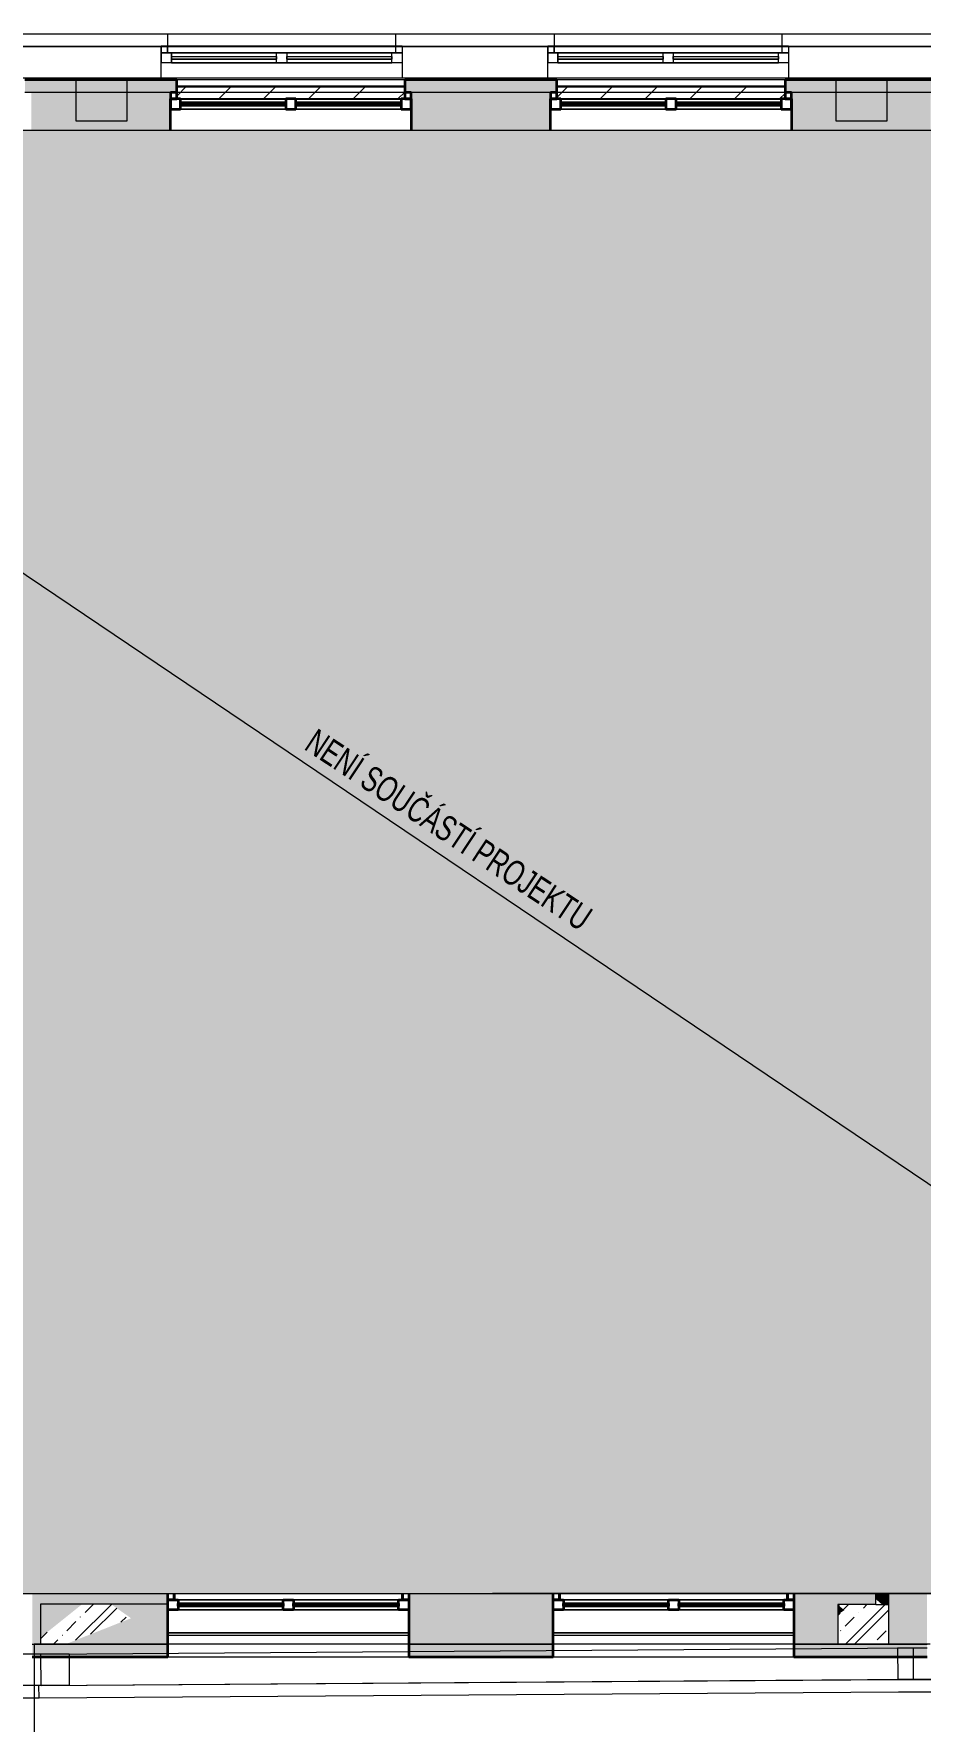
# Model space of a CAD drawing. Header units: millimetres. Extents: x 46521 to 257780, y -45352 to 20466.
# Drawn here: x 71366 to 78362, y -5456 to 7864 of the extents above; entities that cross this region are included whole.
import ezdxf

# ---------------------------------------------------------------- set-up
doc = ezdxf.new("R2010")
doc.units = ezdxf.units.MM
for name, color, linetype, lineweight in [('A-DETL-GENF', 92, 'Continuous', 13), ('A-DETL-THIN', 151, 'Continuous', 13), ('A-FLOR', 192, 'Continuous', 13), ('A-GENM', 13, 'Continuous', 13), ('A-GLAZ', 151, 'Continuous', 13), ('A-ROOF', 132, 'Continuous', 13), ('A-WALL', 113, 'Continuous', 13), ('A-WALL-PATT', 111, 'Continuous', 35), ('G-ANNO-TEXT', 231, 'Continuous', 9), ('Q-SPCQ', 91, 'Continuous', 13), ('S-COLS', 52, 'Continuous', 13)]:
    doc.layers.add(name, color=color, linetype=linetype, lineweight=lineweight)
doc.styles.add('Arial_1', font='arial.ttf', dxfattribs={"width": 0.7, "height": 200})
pattern_1 = [(45, (0, 0), (-179.6051, 179.6051), []), (45, (71.84, -6e-14), (-179.6051, 179.6051), []), (45, (215.53, -2e-13), (-107.7631, 251.4472), [101.6, -50.8, 1.676, -49.124])]
pattern_2 = [(45, (0, 0), (-179.6051, 179.6051), []), (45, (71.84, -7e-14), (-179.6051, 179.6051), []), (45, (215.53, -2e-13), (-107.7631, 251.4472), [101.6, -50.8, 1.676, -49.124])]

# ---------------------------------------------------------------- blocks, each defined once
blk = doc.blocks.new('OKNO_2k_ - OKNO_2k_1900x1400-V1-2NP_DEMOLICE B')
at = {"layer": 'A-GLAZ', "color": 254}
for p, q in [((-950, 126), (950, 126)), ((-900, 126), (-950, 126)), ((-950, 125), (-950, 126)), ((-950, 126), (-950, 125)), ((-950, 75), (-950, 125)), ((-950, 125), (-950, 75)), ((-950, 75), (-900, 75)), ((950, 75), (-950, 75)), ((-950, 75), (-950, -5)), ((-900, 75), (-950, 75)), ((-950, 75), (950, 75)), ((-950, -5), (-950, 75)), ((-900, 126), (-900, 125)), ((-900, 125), (-900, 126)), ((900, 126), (-900, 126)), ((900, 126), (-900, 126)), ((-900, 125), (-900, 75)), ((-900, 75), (-900, 125)), ((-900, 75), (900, 75)), ((-870, 75), (-900, 75)), ((-870, 75), (-40, 75)), ((870, 75), (-870, 75)), ((-870, 45), (-870, 75)), ((-870, 75), (-870, -5)), ((-870, 25), (-870, 45)), ((-870, 25), (-870, 45)), ((-870, 45), (-870, 25)), ((-870, 45), (-40, 45)), ((-870, 45), (-40, 45)), ((-870, -5), (-870, 25)), ((-40, 25), (-870, 25)), ((-870, 25), (-40, 25)), ((-40, 45), (-40, 75)), ((-40, 75), (40, 75)), ((-40, -5), (-40, 75)), ((-40, 45), (-40, 25)), ((-40, -5), (-40, 25)), ((40, 75), (870, 75)), ((40, 75), (40, 45)), ((40, 75), (40, -5)), ((40, 25), (40, 45)), ((40, 45), (870, 45)), ((40, 45), (870, 45)), ((40, 25), (40, -5)), ((40, 25), (870, 25)), ((870, 25), (40, 25)), ((900, 75), (870, 75)), ((870, 45), (870, 75)), ((870, -5), (870, 75)), ((870, 25), (870, 45)), ((870, 45), (870, 25)), ((870, 45), (870, 25)), ((870, -5), (870, 25)), ((950, 126), (900, 126)), ((900, 125), (900, 126)), ((900, 125), (900, 126)), ((900, 75), (900, 125)), ((900, 75), (900, 125)), ((900, 75), (950, 75)), ((950, 75), (900, 75)), ((950, 126), (950, 125)), ((950, 126), (950, 125)), ((950, 125), (950, 75)), ((950, 125), (950, 75)), ((950, 75), (950, -5)), ((950, 75), (950, -5)), ((-870, -5), (-950, -5)), ((950, -5), (-950, -5)), ((-40, -5), (-870, -5)), ((-40, -5), (-870, -5)), ((-870, -5), (870, -5)), ((40, -5), (-40, -5)), ((40, -5), (-40, -5)), ((40, -5), (-40, -5)), ((870, -5), (40, -5)), ((870, -5), (40, -5)), ((950, -5), (870, -5))]:
    blk.add_line(p, q, dxfattribs=at)
at = {"layer": 'A-GLAZ', "color": 10}
for p, q in [((900, 126), (-900, 126)), ((-900, 75), (-870, 75)), ((-870, 75), (-900, 75)), ((-870, 75), (-40, 75)), ((-40, 75), (-870, 75)), ((-40, 75), (-870, 75)), ((-40, 75), (40, 75)), ((40, 75), (-40, 75)), ((-40, 75), (40, 75)), ((40, 75), (-40, 75)), ((-40, 75), (40, 75)), ((-40, 25), (-40, 45)), ((-40, 25), (-40, 45)), ((40, 75), (870, 75)), ((870, 75), (40, 75)), ((870, 75), (40, 75)), ((40, 45), (40, 25)), ((40, 45), (40, 25)), ((870, 75), (900, 75)), ((900, 75), (870, 75)), ((40, -5), (-40, -5))]:
    blk.add_line(p, q, dxfattribs=at)
blk = doc.blocks.new('OKNO_2k_ - OKNO_2k_1900x1400-1963744-2NP_DEMOLICE B')
at = {"layer": 'A-GLAZ', "color": 254}
for p, q in [((-950, 126), (950, 126)), ((-900, 126), (-950, 126)), ((-950, 125), (-950, 126)), ((-950, 126), (-950, 125)), ((-950, 75), (-950, 125)), ((-950, 125), (-950, 75)), ((-950, 75), (-900, 75)), ((950, 75), (-950, 75)), ((-950, 75), (-950, -5)), ((-900, 75), (-950, 75)), ((-950, 75), (950, 75)), ((-950, -5), (-950, 75)), ((-900, 126), (-900, 125)), ((-900, 125), (-900, 126)), ((900, 126), (-900, 126)), ((900, 126), (-900, 126)), ((-900, 125), (-900, 75)), ((-900, 75), (-900, 125)), ((-900, 75), (900, 75)), ((-870, 75), (-900, 75)), ((-870, 75), (-40, 75)), ((870, 75), (-870, 75)), ((-870, 45), (-870, 75)), ((-870, 75), (-870, -5)), ((-870, 25), (-870, 45)), ((-870, 25), (-870, 45)), ((-870, 45), (-870, 25)), ((-870, 45), (-40, 45)), ((-870, 45), (-40, 45)), ((-870, -5), (-870, 25)), ((-40, 25), (-870, 25)), ((-870, 25), (-40, 25)), ((-40, 45), (-40, 75)), ((-40, 75), (40, 75)), ((-40, -5), (-40, 75)), ((-40, 45), (-40, 25)), ((-40, -5), (-40, 25)), ((40, 75), (870, 75)), ((40, 75), (40, 45)), ((40, 75), (40, -5)), ((40, 25), (40, 45)), ((40, 45), (870, 45)), ((40, 45), (870, 45)), ((40, 25), (40, -5)), ((40, 25), (870, 25)), ((870, 25), (40, 25)), ((900, 75), (870, 75)), ((870, 45), (870, 75)), ((870, -5), (870, 75)), ((870, 25), (870, 45)), ((870, 45), (870, 25)), ((870, 45), (870, 25)), ((870, -5), (870, 25)), ((950, 126), (900, 126)), ((900, 125), (900, 126)), ((900, 125), (900, 126)), ((900, 75), (900, 125)), ((900, 75), (900, 125)), ((900, 75), (950, 75)), ((950, 75), (900, 75)), ((950, 126), (950, 125)), ((950, 126), (950, 125)), ((950, 125), (950, 75)), ((950, 125), (950, 75)), ((950, 75), (950, -5)), ((950, 75), (950, -5)), ((-870, -5), (-950, -5)), ((950, -5), (-950, -5)), ((-40, -5), (-870, -5)), ((-40, -5), (-870, -5)), ((-870, -5), (870, -5)), ((40, -5), (-40, -5)), ((40, -5), (-40, -5)), ((40, -5), (-40, -5)), ((870, -5), (40, -5)), ((870, -5), (40, -5)), ((950, -5), (870, -5))]:
    blk.add_line(p, q, dxfattribs=at)
at = {"layer": 'A-GLAZ', "color": 10}
for p, q in [((900, 126), (-900, 126)), ((-900, 75), (-870, 75)), ((-870, 75), (-900, 75)), ((-870, 75), (-40, 75)), ((-40, 75), (-870, 75)), ((-40, 75), (-870, 75)), ((-40, 75), (40, 75)), ((40, 75), (-40, 75)), ((-40, 75), (40, 75)), ((40, 75), (-40, 75)), ((-40, 75), (40, 75)), ((-40, 25), (-40, 45)), ((-40, 25), (-40, 45)), ((40, 75), (870, 75)), ((870, 75), (40, 75)), ((870, 75), (40, 75)), ((40, 45), (40, 25)), ((40, 45), (40, 25)), ((870, 75), (900, 75)), ((900, 75), (870, 75)), ((40, -5), (-40, -5))]:
    blk.add_line(p, q, dxfattribs=at)
blk = doc.blocks.new('OKNO_2k_ - OKNO_2k_1900x1400-V40-2NP_DEMOLICE B')
at = {"layer": 'A-GLAZ'}
h = blk.add_hatch(dxfattribs=at)
h.set_pattern_fill('FP_80', style=0, pattern_type=2)
h.set_pattern_definition([(0, (-76394.553, -7199.275), (75, 43.3), [50, -100]), (60, (-76344.553, -7199.275), (0.0011, 86.601905), [50, -100]), (300, (-76344.553, -7199.275), (74.9989, -43.301905), [50, -100])])
h.paths.add_polyline_path([(900, 150), (950, 150), (900, 200)])
h.paths.add_polyline_path([(900, 150), (950, 150), (900, 200)])
h.paths.add_polyline_path([(-950, 150), (-900, 150), (-900, 200), (-925, 175)])
h.paths.add_polyline_path([(-950, 150), (-900, 150), (-900, 200), (-925, 175)])
at = {"layer": 'A-GLAZ', "color": 71, "lineweight": 35}
for p, q in [((-900, 201), (-950, 201)), ((-950, 201), (-950, 150)), ((-950, 150), (-900, 150)), ((-950, 150), (-950, 70)), ((-870, 150), (-950, 150)), ((-900, 150), (-900, 201)), ((-870, 70), (-870, 150)), ((40, 150), (-40, 150)), ((-40, 150), (-40, 70)), ((40, 70), (40, 150)), ((950, 150), (870, 150)), ((870, 150), (870, 70)), ((900, 201), (900, 150)), ((950, 201), (900, 201)), ((900, 150), (950, 150)), ((950, 150), (950, 201)), ((950, 70), (950, 150)), ((-950, 70), (-870, 70)), ((-40, 120), (-870, 120)), ((-870, 120), (-870, 100)), ((-870, 100), (-40, 100)), ((-40, 100), (-40, 120)), ((-40, 70), (40, 70)), ((870, 120), (40, 120)), ((40, 120), (40, 100)), ((40, 100), (870, 100)), ((870, 100), (870, 120)), ((870, 70), (950, 70))]:
    blk.add_line(p, q, dxfattribs=at)
at = {"layer": 'A-GLAZ', "color": 254}
for p, q in [((-900, 201), (-950, 201)), ((-950, 201), (-950, 150)), ((-950, 150), (-900, 150)), ((-950, 150), (-950, 70)), ((-950, 150), (-900, 150)), ((-900, 200), (-900, 201)), ((900, 201), (-900, 201)), ((900, 201), (-900, 201)), ((-900, 150), (-900, 200)), ((-900, 150), (-40, 150)), ((-870, 120), (-870, 150)), ((-40, 150), (40, 150)), ((40, 150), (-40, 150)), ((-40, 120), (-40, 150)), ((-40, 150), (40, 150)), ((40, 150), (900, 150)), ((40, 150), (40, 120)), ((870, 120), (870, 150)), ((950, 201), (900, 201)), ((900, 200), (900, 201)), ((900, 150), (900, 200)), ((900, 150), (950, 150)), ((900, 150), (950, 150)), ((950, 201), (950, 150)), ((950, 150), (950, 70)), ((-40, 70), (-950, 70)), ((-870, 100), (-870, 120)), ((-870, 120), (-870, 100)), ((-40, 120), (-870, 120)), ((-870, 70), (-870, 100)), ((-870, 100), (-40, 100)), ((-40, 100), (-40, 120)), ((-40, 120), (-40, 100)), ((-40, 70), (-40, 100)), ((40, 70), (-40, 70)), ((-40, 70), (40, 70)), ((40, 70), (-40, 70)), ((40, 120), (40, 100)), ((40, 120), (40, 100)), ((870, 120), (40, 120)), ((40, 100), (40, 70)), ((40, 100), (870, 100)), ((950, 70), (40, 70)), ((870, 100), (870, 120)), ((870, 100), (870, 120)), ((870, 70), (870, 100))]:
    blk.add_line(p, q, dxfattribs=at)
at = {"layer": 'A-GLAZ', "color": 10}
for p, q in [((-900, 150), (-40, 150)), ((-900, 150), (-40, 150)), ((-40, 150), (40, 150)), ((-40, 150), (40, 150)), ((40, 150), (900, 150)), ((40, 150), (900, 150))]:
    blk.add_line(p, q, dxfattribs=at)
at = {"layer": 'A-GLAZ', "color": 9}
for p, q in [((-40, 150), (-870, 150)), ((870, 150), (40, 150)), ((-870, 70), (-40, 70)), ((40, 70), (870, 70))]:
    blk.add_line(p, q, dxfattribs=at)
blk = doc.blocks.new('parapet s nosem_vnitní - parapet s nosem_vnitní-V41-2NP_DEMOLICE B')
at = {"layer": 'A-GENM', "color": 9}
for p, q in [((-950, -170), (-950, 0)), ((950, 0), (950, -170))]:
    blk.add_line(p, q, dxfattribs=at)
at = {"layer": 'A-GENM', "color": 254}
for p, q in [((-950, 0), (-950, -170)), ((-950, 0), (-40, 0)), ((-950, 0), (-40, 0)), ((-40, 0), (40, 0)), ((-40, 0), (40, 0)), ((40, 0), (950, 0)), ((40, 0), (950, 0)), ((950, -170), (950, 0))]:
    blk.add_line(p, q, dxfattribs=at)
blk = doc.blocks.new('parapet_ext - parapet_ext-V42-2NP_DEMOLICE B')
at = {"layer": 'Q-SPCQ'}
h = blk.add_hatch(dxfattribs=at)
h.set_pattern_fill('FP_81', color=41, style=0, pattern_type=2)
h.set_pattern_definition([(45, (-76394.55, -7349.27), (-176.7767, 176.7767), [])])
h.paths.add_polyline_path([(900, 0), (900, 100), (-900, 100), (-900, 0), (870, 0)])
at = {"layer": 'Q-SPCQ', "color": 61, "lineweight": 25}
for p, q in [((-900, 51), (-900, 100)), ((-900, 100), (-900, 98)), ((-900, 98), (-900, 51)), ((-900, 51), (-900, 50)), ((-900, 50), (-900, 51)), ((-900, 50), (-900, 0)), ((-900, 0), (-900, 50)), ((900, 98), (900, 100)), ((900, 100), (900, 51)), ((900, 51), (900, 98)), ((900, 51), (900, 50)), ((900, 50), (900, 51)), ((900, 50), (900, 0)), ((900, 0), (900, 50))]:
    blk.add_line(p, q, dxfattribs=at)
at = {"layer": 'Q-SPCQ', "color": 51, "lineweight": 25}
for p, q in [((-900, 100), (900, 100)), ((-900, 100), (900, 100)), ((900, 98), (-900, 98)), ((-900, 98), (900, 98)), ((-900, 0), (-40, 0)), ((-900, 0), (-40, 0)), ((-40, 0), (40, 0)), ((-40, 0), (40, 0)), ((40, 0), (900, 0)), ((40, 0), (900, 0))]:
    blk.add_line(p, q, dxfattribs=at)
blk = doc.blocks.new('OKNO_2k_ - OKNO_2k_1900x1400-V43-2NP_DEMOLICE B')
at = {"layer": 'A-GLAZ'}
h = blk.add_hatch(dxfattribs=at)
h.set_pattern_fill('FP_82', style=0, pattern_type=2)
h.set_pattern_definition([(0, (-73394.553, -7199.275), (75, 43.3), [50, -100]), (60, (-73344.553, -7199.275), (0.0011, 86.601905), [50, -100]), (300, (-73344.553, -7199.275), (74.9989, -43.301905), [50, -100])])
h.paths.add_polyline_path([(950, 150), (900, 200), (900, 150)])
h.paths.add_polyline_path([(950, 150), (900, 200), (900, 150)])
h.paths.add_polyline_path([(-900, 150), (-900, 200), (-950, 150)])
h.paths.add_polyline_path([(-900, 150), (-900, 200), (-950, 150)])
at = {"layer": 'A-GLAZ', "color": 71, "lineweight": 35}
for p, q in [((-900, 201), (-950, 201)), ((-950, 201), (-950, 150)), ((-950, 150), (-900, 150)), ((-950, 150), (-950, 70)), ((-870, 150), (-950, 150)), ((-900, 150), (-900, 201)), ((-870, 70), (-870, 150)), ((40, 150), (-40, 150)), ((-40, 150), (-40, 70)), ((40, 70), (40, 150)), ((950, 150), (870, 150)), ((870, 150), (870, 70)), ((900, 201), (900, 150)), ((950, 201), (900, 201)), ((900, 150), (950, 150)), ((950, 150), (950, 201)), ((950, 70), (950, 150)), ((-950, 70), (-870, 70)), ((-40, 120), (-870, 120)), ((-870, 120), (-870, 100)), ((-870, 100), (-40, 100)), ((-40, 100), (-40, 120)), ((-40, 70), (40, 70)), ((870, 120), (40, 120)), ((40, 120), (40, 100)), ((40, 100), (870, 100)), ((870, 100), (870, 120)), ((870, 70), (950, 70))]:
    blk.add_line(p, q, dxfattribs=at)
at = {"layer": 'A-GLAZ', "color": 254}
for p, q in [((-900, 201), (-950, 201)), ((-950, 201), (-950, 150)), ((-950, 150), (-900, 150)), ((-950, 150), (-950, 70)), ((-950, 150), (-900, 150)), ((-900, 200), (-900, 201)), ((900, 201), (-900, 201)), ((900, 201), (-900, 201)), ((-900, 150), (-900, 200)), ((-900, 150), (-40, 150)), ((-870, 120), (-870, 150)), ((-40, 150), (40, 150)), ((40, 150), (-40, 150)), ((-40, 120), (-40, 150)), ((-40, 150), (40, 150)), ((40, 150), (900, 150)), ((40, 150), (40, 120)), ((870, 120), (870, 150)), ((950, 201), (900, 201)), ((900, 200), (900, 201)), ((900, 150), (900, 200)), ((900, 150), (950, 150)), ((900, 150), (950, 150)), ((950, 201), (950, 150)), ((950, 150), (950, 70)), ((-40, 70), (-950, 70)), ((-870, 100), (-870, 120)), ((-870, 120), (-870, 100)), ((-40, 120), (-870, 120)), ((-870, 70), (-870, 100)), ((-870, 100), (-40, 100)), ((-40, 100), (-40, 120)), ((-40, 120), (-40, 100)), ((-40, 70), (-40, 100)), ((40, 70), (-40, 70)), ((-40, 70), (40, 70)), ((40, 70), (-40, 70)), ((40, 120), (40, 100)), ((40, 120), (40, 100)), ((870, 120), (40, 120)), ((40, 100), (40, 70)), ((40, 100), (870, 100)), ((950, 70), (40, 70)), ((870, 100), (870, 120)), ((870, 100), (870, 120)), ((870, 70), (870, 100))]:
    blk.add_line(p, q, dxfattribs=at)
at = {"layer": 'A-GLAZ', "color": 10}
for p, q in [((-900, 150), (-40, 150)), ((-900, 150), (-40, 150)), ((-40, 150), (40, 150)), ((-40, 150), (40, 150)), ((40, 150), (900, 150)), ((40, 150), (900, 150))]:
    blk.add_line(p, q, dxfattribs=at)
at = {"layer": 'A-GLAZ', "color": 9}
for p, q in [((-40, 150), (-870, 150)), ((870, 150), (40, 150)), ((-870, 70), (-40, 70)), ((40, 70), (870, 70))]:
    blk.add_line(p, q, dxfattribs=at)
blk = doc.blocks.new('parapet s nosem_vnitní - parapet s nosem_vnitní-V44-2NP_DEMOLICE B')
at = {"layer": 'A-GENM', "color": 9}
for p, q in [((-950, -170), (-950, 0)), ((950, 0), (950, -170))]:
    blk.add_line(p, q, dxfattribs=at)
at = {"layer": 'A-GENM', "color": 254}
for p, q in [((-950, 0), (-950, -170)), ((-950, 0), (-40, 0)), ((-950, 0), (-40, 0)), ((-40, 0), (40, 0)), ((-40, 0), (40, 0)), ((40, 0), (950, 0)), ((40, 0), (950, 0)), ((950, -170), (950, 0))]:
    blk.add_line(p, q, dxfattribs=at)
blk = doc.blocks.new('parapet_ext - parapet_ext-V45-2NP_DEMOLICE B')
at = {"layer": 'Q-SPCQ'}
h = blk.add_hatch(dxfattribs=at)
h.set_pattern_fill('FP_83', color=41, style=0, pattern_type=2)
h.set_pattern_definition([(45, (-73394.55, -7349.27), (-176.7767, 176.7767), [])])
h.paths.add_polyline_path([(900, 0), (900, 100), (-900, 100), (-900, 0), (870, 0)])
at = {"layer": 'Q-SPCQ', "color": 61, "lineweight": 25}
for p, q in [((-900, 51), (-900, 100)), ((-900, 100), (-900, 98)), ((-900, 98), (-900, 51)), ((-900, 51), (-900, 50)), ((-900, 50), (-900, 51)), ((-900, 50), (-900, 0)), ((-900, 0), (-900, 50)), ((900, 98), (900, 100)), ((900, 100), (900, 51)), ((900, 51), (900, 98)), ((900, 51), (900, 50)), ((900, 50), (900, 51)), ((900, 50), (900, 0)), ((900, 0), (900, 50))]:
    blk.add_line(p, q, dxfattribs=at)
at = {"layer": 'Q-SPCQ', "color": 51, "lineweight": 25}
for p, q in [((-900, 100), (900, 100)), ((-900, 100), (900, 100)), ((900, 98), (-900, 98)), ((-900, 98), (900, 98)), ((-900, 0), (-40, 0)), ((-900, 0), (-40, 0)), ((-40, 0), (40, 0)), ((-40, 0), (40, 0)), ((40, 0), (900, 0)), ((40, 0), (900, 0))]:
    blk.add_line(p, q, dxfattribs=at)
blk = doc.blocks.new('OKNO_2k_ - OKNO_2k_1900x1400-V64-2NP_DEMOLICE B')
at = {"layer": 'A-GLAZ'}
h = blk.add_hatch(dxfattribs=at)
h.set_pattern_fill('FP_98', style=0, pattern_type=2)
h.set_pattern_definition([(180, (73374.7, -4646.64), (-75, -43.3), [50, -100]), (240, (73324.7, -4646.64), (-0.0011, -86.601905), [50, -100]), (120, (73324.7, -4646.64), (-74.9989, 43.301905), [50, -100])])
h.paths.add_polyline_path([(-900, -150), (-950, -150), (-900, -200)])
h.paths.add_polyline_path([(-900, -150), (-950, -150), (-900, -200)])
h.paths.add_polyline_path([(900, -150), (900, -200), (950, -150)])
h.paths.add_polyline_path([(900, -150), (900, -200), (950, -150)])
at = {"layer": 'A-GLAZ', "color": 71, "lineweight": 35}
for p, q in [((-950, -70), (-870, -70)), ((-950, -150), (-950, -70)), ((-870, -70), (-870, -150)), ((-870, -120), (-870, -100)), ((-870, -100), (-40, -100)), ((-40, -120), (-870, -120)), ((-40, -70), (40, -70)), ((-40, -150), (-40, -70)), ((-40, -100), (-40, -120)), ((40, -70), (40, -150)), ((40, -120), (40, -100)), ((40, -100), (870, -100)), ((870, -120), (40, -120)), ((870, -70), (950, -70)), ((870, -150), (870, -70)), ((870, -100), (870, -120)), ((950, -70), (950, -150)), ((-950, -150), (-900, -150)), ((-950, -200), (-950, -150)), ((-870, -150), (-950, -150)), ((-900, -150), (-900, -200)), ((40, -150), (-40, -150)), ((950, -150), (870, -150)), ((900, -150), (950, -150)), ((900, -200), (900, -150)), ((950, -150), (950, -200))]:
    blk.add_line(p, q, dxfattribs=at)
at = {"layer": 'A-GLAZ', "color": 254}
for p, q in [((-950, -150), (-950, -70)), ((-40, -70), (-950, -70)), ((-870, -70), (-870, -100)), ((-870, -100), (-870, -120)), ((-870, -100), (-40, -100)), ((-870, -120), (-870, -100)), ((-870, -120), (-870, -150)), ((-40, -120), (-870, -120)), ((40, -70), (-40, -70)), ((-40, -70), (40, -70)), ((-40, -70), (-40, -100)), ((40, -70), (-40, -70)), ((-40, -100), (-40, -120)), ((-40, -120), (-40, -100)), ((-40, -120), (-40, -150)), ((950, -70), (40, -70)), ((40, -100), (40, -70)), ((40, -120), (40, -100)), ((40, -100), (870, -100)), ((40, -120), (40, -100)), ((40, -150), (40, -120)), ((870, -120), (40, -120)), ((870, -70), (870, -100)), ((870, -100), (870, -120)), ((870, -100), (870, -120)), ((870, -120), (870, -150)), ((950, -150), (950, -70)), ((-950, -150), (-900, -150)), ((-950, -200), (-950, -150)), ((-950, -150), (-900, -150)), ((-900, -150), (-40, -150)), ((-900, -150), (-900, -200)), ((-40, -150), (40, -150)), ((40, -150), (-40, -150)), ((-40, -150), (40, -150)), ((40, -150), (900, -150)), ((900, -150), (950, -150)), ((900, -150), (900, -200)), ((900, -150), (950, -150)), ((950, -200), (950, -150))]:
    blk.add_line(p, q, dxfattribs=at)
at = {"layer": 'A-GLAZ', "color": 9}
for p, q in [((-870, -70), (-40, -70)), ((40, -70), (870, -70)), ((-40, -150), (-870, -150)), ((870, -150), (40, -150))]:
    blk.add_line(p, q, dxfattribs=at)
at = {"layer": 'A-GLAZ', "color": 10}
for p, q in [((-900, -150), (-40, -150)), ((-900, -150), (-40, -150)), ((-40, -150), (40, -150)), ((-40, -150), (40, -150)), ((40, -150), (900, -150)), ((40, -150), (900, -150))]:
    blk.add_line(p, q, dxfattribs=at)
blk = doc.blocks.new('parapet s nosem_vnitní - parapet s nosem_vnitní-V65-2NP_DEMOLICE B')
at = {"layer": 'A-GENM', "color": 9}
for p, q in [((950, 200), (-950, 200)), ((-950, 200), (-950, 197)), ((-950, 200), (-950, 200)), ((-950, 197), (-950, 190)), ((-950, 0), (-950, 190)), ((950, 200), (950, 200)), ((950, 199), (950, 200)), ((950, 197), (950, 199)), ((950, 193), (950, 197)), ((950, 190), (950, 193)), ((950, 190), (950, 0))]:
    blk.add_line(p, q, dxfattribs=at)
at = {"layer": 'A-GENM', "color": 254}
for p, q in [((-950, 200), (-950, 190)), ((950, 200), (-950, 200)), ((-950, 190), (-950, 180)), ((-950, 180), (-950, 0)), ((-950, 180), (950, 180)), ((950, 180), (-950, 180)), ((950, 190), (950, 200)), ((950, 180), (950, 190)), ((950, 0), (950, 180)), ((-40, 0), (-950, 0)), ((-40, 0), (-950, 0)), ((40, 0), (-40, 0)), ((40, 0), (-40, 0)), ((950, 0), (40, 0)), ((950, 0), (40, 0))]:
    blk.add_line(p, q, dxfattribs=at)
blk = doc.blocks.new('parapet_ext - parapet_ext-1802133-2NP_DEMOLICE B')
at = {"layer": 'Q-SPCQ', "color": 254}
for p, q in [((-900, -50), (-900, 0)), ((-900, 0), (-900, -50)), ((-40, 0), (-900, 0)), ((-40, 0), (-900, 0)), ((40, 0), (-40, 0)), ((40, 0), (-40, 0)), ((900, 0), (40, 0)), ((900, 0), (40, 0)), ((900, -50), (900, 0)), ((900, 0), (900, -50))]:
    blk.add_line(p, q, dxfattribs=at)
blk = doc.blocks.new('OKNO_2k_ - OKNO_2k_1900x1400-V66-2NP_DEMOLICE B')
at = {"layer": 'A-GLAZ'}
h = blk.add_hatch(dxfattribs=at)
h.set_pattern_fill('FP_99', style=0, pattern_type=2)
h.set_pattern_definition([(180, (76415.18, -4646.64), (-75, -43.3), [50, -100]), (240, (76365.18, -4646.64), (-0.0011, -86.601905), [50, -100]), (120, (76365.18, -4646.64), (-74.9989, 43.301905), [50, -100])])
h.paths.add_polyline_path([(-900, -150), (-950, -150), (-900, -200)])
h.paths.add_polyline_path([(-900, -150), (-950, -150), (-900, -200)])
h.paths.add_polyline_path([(950, -150), (900, -150), (900, -200)])
h.paths.add_polyline_path([(950, -150), (900, -150), (900, -200)])
at = {"layer": 'A-GLAZ', "color": 71, "lineweight": 35}
for p, q in [((-950, -70), (-870, -70)), ((-950, -150), (-950, -70)), ((-870, -70), (-870, -150)), ((-870, -120), (-870, -100)), ((-870, -100), (-40, -100)), ((-40, -120), (-870, -120)), ((-40, -70), (40, -70)), ((-40, -150), (-40, -70)), ((-40, -100), (-40, -120)), ((40, -70), (40, -150)), ((40, -120), (40, -100)), ((40, -100), (870, -100)), ((870, -120), (40, -120)), ((870, -70), (950, -70)), ((870, -150), (870, -70)), ((870, -100), (870, -120)), ((950, -70), (950, -150)), ((-950, -150), (-900, -150)), ((-950, -200), (-950, -150)), ((-870, -150), (-950, -150)), ((-900, -150), (-900, -200)), ((40, -150), (-40, -150)), ((950, -150), (870, -150)), ((900, -150), (950, -150)), ((900, -200), (900, -150)), ((950, -150), (950, -200))]:
    blk.add_line(p, q, dxfattribs=at)
at = {"layer": 'A-GLAZ', "color": 254}
for p, q in [((-950, -150), (-950, -70)), ((-40, -70), (-950, -70)), ((-870, -70), (-870, -100)), ((-870, -100), (-870, -120)), ((-870, -100), (-40, -100)), ((-870, -120), (-870, -100)), ((-870, -120), (-870, -150)), ((-40, -120), (-870, -120)), ((40, -70), (-40, -70)), ((-40, -70), (40, -70)), ((-40, -70), (-40, -100)), ((40, -70), (-40, -70)), ((-40, -100), (-40, -120)), ((-40, -120), (-40, -100)), ((-40, -120), (-40, -150)), ((950, -70), (40, -70)), ((40, -100), (40, -70)), ((40, -120), (40, -100)), ((40, -100), (870, -100)), ((40, -120), (40, -100)), ((40, -150), (40, -120)), ((870, -120), (40, -120)), ((870, -70), (870, -100)), ((870, -100), (870, -120)), ((870, -100), (870, -120)), ((870, -120), (870, -150)), ((950, -150), (950, -70)), ((-950, -150), (-900, -150)), ((-950, -200), (-950, -150)), ((-950, -150), (-900, -150)), ((-900, -150), (-40, -150)), ((-900, -150), (-900, -200)), ((-40, -150), (40, -150)), ((40, -150), (-40, -150)), ((-40, -150), (40, -150)), ((40, -150), (900, -150)), ((900, -150), (950, -150)), ((900, -150), (900, -200)), ((900, -150), (950, -150)), ((950, -200), (950, -150))]:
    blk.add_line(p, q, dxfattribs=at)
at = {"layer": 'A-GLAZ', "color": 9}
for p, q in [((-870, -70), (-40, -70)), ((40, -70), (870, -70)), ((-40, -150), (-870, -150)), ((870, -150), (40, -150))]:
    blk.add_line(p, q, dxfattribs=at)
at = {"layer": 'A-GLAZ', "color": 10}
for p, q in [((-900, -150), (-40, -150)), ((-900, -150), (-40, -150)), ((-40, -150), (40, -150)), ((-40, -150), (40, -150)), ((40, -150), (900, -150)), ((40, -150), (900, -150))]:
    blk.add_line(p, q, dxfattribs=at)
blk = doc.blocks.new('parapet s nosem_vnitní - parapet s nosem_vnitní-V67-2NP_DEMOLICE B')
at = {"layer": 'A-GENM', "color": 9}
for p, q in [((950, 200), (-950, 200)), ((-950, 200), (-950, 190)), ((-950, 0), (-950, 190)), ((950, 197), (950, 200)), ((950, 190), (950, 197)), ((950, 190), (950, 0))]:
    blk.add_line(p, q, dxfattribs=at)
at = {"layer": 'A-GENM', "color": 254}
for p, q in [((-950, 200), (-950, 190)), ((950, 200), (-950, 200)), ((-950, 190), (-950, 180)), ((-950, 180), (-950, 0)), ((-950, 180), (950, 180)), ((950, 180), (-950, 180)), ((950, 190), (950, 200)), ((950, 180), (950, 190)), ((950, 0), (950, 180)), ((-40, 0), (-950, 0)), ((-40, 0), (-950, 0)), ((40, 0), (-40, 0)), ((40, 0), (-40, 0)), ((950, 0), (40, 0)), ((950, 0), (40, 0))]:
    blk.add_line(p, q, dxfattribs=at)

msp = doc.modelspace()

# ---------------------------------------------------------------- hatches: boundary and pattern name
at = {"layer": 'A-DETL-GENF'}
msp.add_hatch(color=9, dxfattribs=at).paths.add_polyline_path([(83564.6, -4446.6), (83564.6, 7099.3), (66099.3, 7099.3), (66099.3, -4446.6), (82234.5, -4446.6)])
at = {"layer": 'A-ROOF'}
h = msp.add_hatch(color=10, dxfattribs=at)
h.paths.add_polyline_path([(71643.9, -4924.4), (72424.7, -4918.7), (72424.7, -4846.6), (71368.5, -4846.6), (71368.5, -4924.4), (71449.1, -4924.4)])
h.paths.add_polyline_path([(74324.7, -4904.8), (75465.2, -4896.5), (75465.2, -4846.6), (74324.7, -4846.6), (74324.7, -4896.6)])
h.paths.add_polyline_path([(77365.2, -4882.6), (78307.3, -4875.7), (78307.3, -4876.6), (78415.2, -4876.6), (78415.2, -4846.6), (77365.2, -4846.6), (77365.2, -4875.7)])
h = msp.add_hatch(color=10, dxfattribs=at)
h.paths.add_polyline_path([(78307.5, -4946.6), (78415.2, -4946.6), (78415.2, -4876.6), (78307.3, -4876.6), (78307.5, -4945.1)])
h.paths.add_polyline_path([(78182.7, -4946.6), (78183, -4946.6), (78182.7, -4876.6), (77365.2, -4882.6), (77365.2, -4946.6), (77697.9, -4946.6)])
h.paths.add_polyline_path([(74324.7, -4946.6), (75465.2, -4946.6), (75465.2, -4896.5), (74324.7, -4904.8)])
h.paths.add_polyline_path([(71643.9, -4924.4), (71368.5, -4924.4), (71368.5, -4946.6), (71421.7, -4946.6), (71421.5, -4926), (71450.6, -4925.8)])
h.paths.add_polyline_path([(72424.7, -4946.6), (72424.7, -4918.7), (71644.3, -4924.4), (71644.3, -4946.6), (72405.3, -4946.6)])
h.paths.add_polyline_path([(78182.7, -4876.6), (78307.3, -4876.6), (78307.3, -4875.7)])
h = msp.add_hatch(color=10, dxfattribs=at)
h.paths.add_polyline_path([(78307.5, -4946.6), (78307.3, -4876.6), (78182.7, -4876.6), (78183, -4946.6), (78188.9, -4946.6)])
h.paths.add_polyline_path([(71644.3, -4946.6), (71643.9, -4924.4), (71421.5, -4926), (71421.7, -4946.6), (71623.2, -4946.6)])
at = {"layer": 'A-WALL'}
for points in [[(78110.7, -4534.8), (78110.7, -4446.6), (78010.7, -4446.6), (78010.7, -4491), (78060.5, -4534.8), (78107.3, -4534.8)], [(77710.7, -4614.4), (77762.5, -4579.5), (77710.7, -4534.8), (77710.7, -4536.1)]]:
    msp.add_hatch(color=10, dxfattribs=at).paths.add_polyline_path(points)
h = msp.add_hatch(color=10, dxfattribs=at)
h.paths.add_polyline_path([(71368.5, -4946.6), (71368.5, -4924.4), (71354.2, -4924.4), (71354.2, -4946.6)])
h.paths.add_polyline_path([(68422.4, -4946.6), (68422.4, -4924.4), (65704.3, -4924.6), (65704.3, -4946.6), (67112.6, -4946.6)])
at = {"layer": 'A-WALL-PATT', "lineweight": 13}
h = msp.add_hatch(color=10, dxfattribs=at)
h.paths.add_polyline_path([(80344.6, 7399.3), (80344.6, 7400.3), (80294.6, 7400.3), (80294.6, 7399.3), (80295.5, 7399.3)])
h.paths.add_polyline_path([(80344.6, 7399.3), (80344.6, 7400.3), (80294.6, 7400.3), (80294.6, 7399.3), (80295.5, 7399.3)])
h.paths.add_polyline_path([(83964.6, 7399.3), (84058.4, 7493.1), (84058.4, 7499.3), (83658.4, 7499.3), (83658.4, 7399.3), (83935.7, 7399.3)])
h.paths.add_polyline_path([(82856.9, 7399.3), (82856.9, 7499.3), (82756.9, 7499.3), (82756.9, 7399.3)])
h.paths.add_polyline_path([(78454, 7399.3), (78494.6, 7399.3), (78494.6, 7400.3), (78444.6, 7400.3), (78444.6, 7399.3), (78445.5, 7399.3)])
h.paths.add_polyline_path([(78454, 7399.3), (78494.6, 7399.3), (78494.6, 7400.3), (78444.6, 7400.3), (78444.6, 7399.3), (78445.5, 7399.3)])
h.paths.add_polyline_path([(77295.5, 7399.3), (77344.6, 7399.3), (77344.6, 7400.3), (77294.6, 7400.3), (77294.6, 7399.3)])
h.paths.add_polyline_path([(77295.5, 7399.3), (77344.6, 7399.3), (77344.6, 7400.3), (77294.6, 7400.3), (77294.6, 7399.3)])
h.paths.add_polyline_path([(75494.6, 7399.3), (75494.6, 7400.3), (75444.6, 7400.3), (75444.6, 7399.3), (75445.5, 7399.3)])
h.paths.add_polyline_path([(75494.6, 7399.3), (75494.6, 7400.3), (75444.6, 7400.3), (75444.6, 7399.3), (75445.5, 7399.3)])
h.paths.add_polyline_path([(74295.5, 7399.3), (74344.6, 7399.3), (74344.6, 7400.3), (74294.6, 7400.3), (74294.6, 7399.3)])
h.paths.add_polyline_path([(74295.5, 7399.3), (74344.6, 7399.3), (74344.6, 7400.3), (74294.6, 7400.3), (74294.6, 7399.3)])
h.paths.add_polyline_path([(72494.6, 7399.3), (72494.6, 7400.3), (72444.6, 7400.3), (72444.6, 7399.3), (72445.5, 7399.3)])
h.paths.add_polyline_path([(72494.6, 7399.3), (72494.6, 7400.3), (72444.6, 7400.3), (72444.6, 7399.3), (72445.5, 7399.3)])
h.paths.add_polyline_path([(71297.4, 7399.3), (71346.4, 7399.3), (71346.4, 7400.3), (71296.4, 7400.3), (71296.4, 7399.3)])
h.paths.add_polyline_path([(71297.4, 7399.3), (71346.4, 7399.3), (71346.4, 7400.3), (71296.4, 7400.3), (71296.4, 7399.3)])
h.paths.add_polyline_path([(66099.3, 7399.3), (66099.3, 7499.3), (65704.3, 7499.3), (65804.3, 7399.3), (65978.5, 7399.3)])
h.paths.add_polyline_path([(69446.4, 7399.3), (69496.4, 7399.3), (69496.4, 7400.3), (69446.4, 7400.3)])
h.paths.add_polyline_path([(69446.4, 7399.3), (69496.4, 7399.3), (69496.4, 7400.3), (69446.4, 7400.3)])
h = msp.add_hatch(color=10, dxfattribs=at)
h.paths.add_polyline_path([(83564.6, 7399.3), (83658.4, 7399.3), (83658.4, 7499.3), (82856.9, 7499.3), (82856.9, 7399.3)])
h.paths.add_polyline_path([(82756.9, 7399.3), (82756.9, 7499.3), (80294.6, 7499.3), (80294.6, 7400.3), (80344.6, 7400.3), (80344.6, 7399.3), (82234.5, 7399.3)])
h.paths.add_polyline_path([(78444.6, 7399.3), (78444.6, 7400.3), (78494.6, 7400.3), (78494.6, 7499.3), (78098.4, 7499.3), (78098.4, 7399.3)])
h.paths.add_polyline_path([(77698.4, 7399.3), (77697.9, 7499.3), (77294.6, 7499.3), (77294.6, 7400.3), (77344.6, 7400.3), (77344.6, 7399.3), (77697.9, 7399.3)])
h.paths.add_polyline_path([(75444.6, 7399.3), (75444.6, 7400.3), (75494.6, 7400.3), (75494.6, 7499.3), (74294.6, 7499.3), (74294.6, 7400.3), (74344.6, 7400.3), (74344.6, 7399.3), (74673.6, 7399.3)])
h.paths.add_polyline_path([(72405.3, 7399.3), (72444.6, 7399.3), (72444.6, 7400.3), (72494.6, 7400.3), (72494.6, 7499.3), (72099.3, 7499.3), (72099.3, 7399.3)])
h.paths.add_polyline_path([(71649.2, 7399.3), (71699.3, 7399.3), (71699.3, 7499.3), (71296.4, 7499.3), (71296.4, 7400.3), (71346.4, 7400.3), (71346.4, 7399.3)])
h.paths.add_polyline_path([(69446.4, 7399.3), (69446.4, 7400.3), (69496.4, 7400.3), (69496.4, 7499.3), (66099.3, 7499.3), (66099.3, 7399.3), (67112.6, 7399.3)])
h = msp.add_hatch(dxfattribs=at)
h.set_pattern_fill('FP_11', angle=45, style=0, pattern_type=2)
h.set_pattern_definition(pattern_2)
h.paths.add_polyline_path([(83964.6, 6999.3), (83964.6, 7139.3), (83658.4, 7139.3), (83658.4, 7399.3), (82856.9, 7399.3), (82856.9, 7099.3), (83564.6, 7099.3), (83564.6, 6999.3)])
h.paths.add_polyline_path([(66099.3, 6999.3), (66099.3, 7099.3), (69446.4, 7099.3), (69446.4, 7399.3), (66099.3, 7399.3), (66099.3, 7114.3), (65804.3, 7114.3), (65804.3, 6999.3)])
h.paths.add_polyline_path([(78330.2, 7099.3), (78444.6, 7099.3), (78444.6, 7399.3), (78098.4, 7399.3), (78098.4, 7174.3), (77698.4, 7174.3), (77697.9, 7399.3), (77344.6, 7399.3), (77344.6, 7099.3), (78098.4, 7099.3)])
h.paths.add_polyline_path([(82756.9, 7099.3), (82756.9, 7399.3), (80344.6, 7399.3), (80344.6, 7099.3), (82234.5, 7099.3)])
h.paths.add_polyline_path([(75444.6, 7099.3), (75444.6, 7399.3), (74344.6, 7399.3), (74344.6, 7099.3), (75130.3, 7099.3)])
h.paths.add_polyline_path([(71346.4, 7099.3), (72444.6, 7099.3), (72444.6, 7399.3), (72099.3, 7399.3), (72099.3, 7174.3), (71699.3, 7174.3), (71699.3, 7399.3), (71346.4, 7399.3), (71346.4, 7269.3)])
h = msp.add_hatch(dxfattribs=at)
h.set_pattern_fill('FP_11', angle=45, style=0, pattern_type=2)
h.set_pattern_definition(pattern_2)
h.paths.add_polyline_path([(82756.9, 7099.3), (82856.9, 7099.3), (82856.9, 7399.3), (82756.9, 7399.3), (82756.9, 7250.6)])
h.paths.add_polyline_path([(65804.3, 7114.3), (66099.3, 7114.3), (66099.3, 7399.3), (65804.3, 7399.3), (65804.3, 7349.3)])
h.paths.add_polyline_path([(83704.6, 7139.3), (83964.6, 7139.3), (83964.6, 7399.3), (83658.4, 7399.3), (83658.4, 7139.3)])
h.paths.add_polyline_path([(77837.4, 7174.3), (78098.4, 7174.3), (78098.4, 7349.3), (77698.4, 7349.3), (77698.4, 7174.3)])
h.paths.add_polyline_path([(71699.3, 7174.3), (72099.3, 7174.3), (72099.3, 7349.3), (71699.3, 7349.3)])
h.paths.add_polyline_path([(80344.6, 7349.3), (80344.6, 7399.3), (80294.6, 7399.3)])
h.paths.add_polyline_path([(80344.6, 7349.3), (80344.6, 7399.3), (80294.6, 7399.3)])
h.paths.add_polyline_path([(77344.6, 7349.3), (77344.6, 7399.3), (77294.6, 7399.3)])
h.paths.add_polyline_path([(77344.6, 7349.3), (77344.6, 7399.3), (77294.6, 7399.3)])
h.paths.add_polyline_path([(78444.6, 7349.3), (78494.6, 7399.3), (78444.6, 7399.3), (78444.6, 7397.1)])
h.paths.add_polyline_path([(78444.6, 7349.3), (78494.6, 7399.3), (78444.6, 7399.3), (78444.6, 7397.1)])
h.paths.add_polyline_path([(74344.6, 7349.3), (74344.6, 7399.3), (74294.6, 7399.3)])
h.paths.add_polyline_path([(74344.6, 7349.3), (74344.6, 7399.3), (74294.6, 7399.3)])
h.paths.add_polyline_path([(75444.6, 7349.3), (75494.6, 7399.3), (75444.6, 7399.3)])
h.paths.add_polyline_path([(75444.6, 7349.3), (75494.6, 7399.3), (75444.6, 7399.3)])
h.paths.add_polyline_path([(71346.4, 7349.3), (71346.4, 7399.3), (71296.4, 7399.3)])
h.paths.add_polyline_path([(71346.4, 7349.3), (71346.4, 7399.3), (71296.4, 7399.3)])
h.paths.add_polyline_path([(72444.6, 7349.3), (72494.6, 7399.3), (72444.6, 7399.3)])
h.paths.add_polyline_path([(72444.6, 7349.3), (72494.6, 7399.3), (72444.6, 7399.3)])
h.paths.add_polyline_path([(69446.4, 7349.3), (69496.4, 7399.3), (69446.4, 7399.3)])
h.paths.add_polyline_path([(69446.4, 7349.3), (69496.4, 7399.3), (69446.4, 7399.3)])
h = msp.add_hatch(dxfattribs=at)
h.set_pattern_fill('FP_11', angle=45, style=0, pattern_type=2)
h.set_pattern_definition(pattern_1)
h.paths.add_polyline_path([(83658.4, -4846.6), (83658.4, -4476.6), (83964.6, -4476.6), (83964.6, -4446.6), (80315.2, -4446.6), (80315.2, -4846.6), (83564.6, -4846.6)])
h.paths.add_polyline_path([(78415.2, -4846.6), (78415.2, -4446.6), (78110.7, -4446.6), (78110.7, -4846.6)])
h.paths.add_polyline_path([(77596.1, -4846.6), (77710.7, -4846.6), (77710.7, -4534.8), (78010.7, -4534.8), (78010.7, -4446.6), (77365.2, -4446.6), (77365.2, -4846.6)])
h.paths.add_polyline_path([(75465.2, -4846.6), (75465.2, -4446.6), (74324.7, -4446.6), (74324.7, -4846.6), (74986.4, -4846.6)])
h.paths.add_polyline_path([(72424.7, -4846.6), (72424.7, -4446.6), (71354.2, -4446.6), (71354.2, -4846.6), (71422.4, -4846.6), (71422.4, -4528.2), (72422.4, -4528.2), (72422.4, -4846.6)])
h.paths.add_polyline_path([(69454.2, -4846.6), (69454.2, -4446.6), (66204.3, -4446.6), (66204.3, -4846.6), (67112.6, -4846.6)])
h = msp.add_hatch(dxfattribs=at)
h.set_pattern_fill('FP_11', angle=45, style=0, pattern_type=2)
h.set_pattern_definition(pattern_1)
h.paths.add_polyline_path([(83964.6, -4846.6), (83964.6, -4476.6), (83658.4, -4476.6), (83658.4, -4846.6)])
h.paths.add_polyline_path([(78076, -4846.6), (78110.7, -4846.6), (78110.7, -4534.8), (78060.5, -4534.8), (78010.7, -4491), (78010.7, -4534.8), (77710.7, -4534.8), (77762.5, -4579.5), (77710.7, -4614.4), (77710.7, -4846.6), (78072.5, -4846.6)])
h.paths.add_polyline_path([(71618.7, -4846.6), (72133.7, -4642.6), (71970.5, -4528.2), (71752.3, -4528.2), (71422.4, -4792.1), (71422.4, -4846.6), (71462.8, -4846.6)])
h.paths.add_polyline_path([(80315.2, -4496.6), (80315.2, -4446.6), (80265.2, -4446.6), (80289.9, -4471.4)])
h.paths.add_polyline_path([(80315.2, -4496.6), (80315.2, -4446.6), (80265.2, -4446.6), (80289.9, -4471.4)])
h.paths.add_polyline_path([(78415.2, -4496.6), (78465.2, -4446.6), (78415.2, -4446.6)])
h.paths.add_polyline_path([(78415.2, -4496.6), (78465.2, -4446.6), (78415.2, -4446.6)])
h.paths.add_polyline_path([(77365.2, -4496.6), (77365.2, -4446.6), (77315.2, -4446.6), (77339.9, -4471.4)])
h.paths.add_polyline_path([(77365.2, -4496.6), (77365.2, -4446.6), (77315.2, -4446.6), (77339.9, -4471.4)])
h.paths.add_polyline_path([(75465.2, -4496.6), (75515.2, -4446.6), (75465.2, -4446.6)])
h.paths.add_polyline_path([(75465.2, -4496.6), (75515.2, -4446.6), (75465.2, -4446.6)])
h.paths.add_polyline_path([(72424.7, -4496.6), (72474.7, -4446.6), (72424.7, -4446.6)])
h.paths.add_polyline_path([(72424.7, -4496.6), (72474.7, -4446.6), (72424.7, -4446.6)])
h.paths.add_polyline_path([(74324.7, -4496.6), (74324.7, -4446.6), (74274.7, -4446.6), (74299.5, -4471.4)])
h.paths.add_polyline_path([(74324.7, -4496.6), (74324.7, -4446.6), (74274.7, -4446.6), (74299.5, -4471.4)])
h.paths.add_polyline_path([(71354.2, -4496.6), (71354.2, -4446.6), (71304.2, -4446.6), (71329, -4471.4)])
h.paths.add_polyline_path([(71354.2, -4496.6), (71354.2, -4446.6), (71304.2, -4446.6), (71329, -4471.4)])
h.paths.add_polyline_path([(69454.2, -4496.6), (69504.2, -4446.6), (69454.2, -4446.6)])
h.paths.add_polyline_path([(69454.2, -4496.6), (69504.2, -4446.6), (69454.2, -4446.6)])
h = msp.add_hatch(color=10, dxfattribs=at)
h.paths.add_polyline_path([(66204.3, -4924.4), (69454.2, -4924.4), (69454.2, -4846.6), (66099.3, -4846.6), (66099.3, -4924.4)])
h.paths.add_polyline_path([(71368.5, -4924.4), (71368.5, -4846.6), (71354.2, -4846.6), (71354.2, -4924.4)])
h.paths.add_polyline_path([(80315.2, -4876.6), (83658.4, -4876.6), (83658.4, -4846.6), (80315.2, -4846.6)])
at = {"layer": 'S-COLS'}
for points in [[(71854.2, 7349.3), (72099.3, 7349.3), (72099.3, 7499.3), (71699.3, 7499.3), (71699.3, 7349.3)], [(78098.4, 7349.3), (78098.4, 7499.3), (77698.4, 7499.3), (77698.4, 7349.3), (77904.3, 7349.3)]]:
    msp.add_hatch(color=10, dxfattribs=at).paths.add_polyline_path(points)
h = msp.add_hatch(color=10, dxfattribs=at)
h.paths.add_polyline_path([(72405.3, -4846.6), (72422.4, -4846.6), (72422.4, -4528.2), (71970.5, -4528.2), (72133.7, -4642.6), (71618.7, -4846.6), (72187.4, -4846.6)])
h.paths.add_polyline_path([(71422.4, -4792.1), (71752.3, -4528.2), (71422.4, -4528.2)])

# ---------------------------------------------------------------- linework, layer by layer
at = {"layer": 'A-DETL-THIN'}
for p, q in [((83564.6, 7099.3), (66099.3, 7099.3)), ((66099.3, 7099.3), (83227.1, -4446.6)), ((66099.3, -4446.6), (83564.6, -4446.6))]:
    msp.add_line(p, q, dxfattribs=at)
at = {"layer": 'A-FLOR', "color": 254}
msp.add_line((66204.3, -4446.6), (74986.4, -4446.6), dxfattribs=at)
at = {"layer": 'A-FLOR', "color": 10}
msp.add_line((80722.3, -4446.6), (74986.4, -4446.6), dxfattribs=at)
at = {"layer": 'A-ROOF', "color": 41}
for p, q in [((71368.5, -4846.6), (71368.5, -17223.7)), ((78441.1, -4846.6), (71368.5, -4846.6))]:
    msp.add_line(p, q, dxfattribs=at)
at = {"layer": 'A-WALL', "color": 9}
for p, q in [((65857, 7864.2), (84408.4, 7864.2)), ((65859.1, 7764.3), (84308.4, 7764.3)), ((84308.4, 7764.2), (65859.1, 7764.2)), ((83658.4, 7514.3), (65699.3, 7514.3)), ((72494.6, 7399.3), (71296.4, 7399.3)), ((75494.6, 7399.3), (74294.6, 7399.3)), ((78494.6, 7399.3), (77294.6, 7399.3)), ((78010.7, -4534.8), (78010.7, -4446.6)), ((78110.7, -4446.6), (78110.7, -4846.6)), ((78010.7, -4534.8), (77710.7, -4534.8)), ((71354.2, -4846.6), (72424.7, -4846.6)), ((71423.4, -5176), (71421.5, -4926)), ((71644.3, -4924.4), (71644.3, -5174.4)), ((74324.7, -4846.6), (75465.2, -4846.6)), ((77365.2, -4846.6), (78415.2, -4846.6)), ((78182.7, -4876.6), (78183.7, -5126.6)), ((78308.1, -5125.7), (78307.3, -4875.7)), ((71644.3, -5174.4), (65449.3, -5174.4)), ((71407, -5174.4), (78188.9, -5126.6)), ((71407.4, -5274.4), (71407, -5174.4)), ((71407.7, -5274.4), (71407, -5174.4)), ((78308.1, -5125.7), (71423.4, -5176)), ((84308.4, -5126.6), (78183.7, -5126.6)), ((78188.9, -5126.6), (84408.4, -5126.6)), ((71407.4, -5274.4), (65349.3, -5274.4)), ((78189.3, -5226.6), (71407.7, -5274.4)), ((84408.4, -5226.6), (78189.3, -5226.6))]:
    msp.add_line(p, q, dxfattribs=at)
at = {"layer": 'A-WALL', "color": 254}
for p, q in [((72422.3, 7864.2), (72422.3, 7764.3)), ((74222.3, 7764.3), (74222.3, 7864.2)), ((75472.3, 7864.2), (75472.3, 7764.3)), ((77272.3, 7764.3), (77272.3, 7864.2)), ((72422.3, 7764.2), (72422.3, 7714.3)), ((74222.3, 7714.3), (74222.3, 7764.2)), ((75472.3, 7764.2), (75472.3, 7714.3)), ((77272.3, 7714.3), (77272.3, 7764.2)), ((74272.3, 7714.3), (72372.3, 7714.3)), ((72372.3, 7514.3), (72372.3, 7714.3)), ((74272.3, 7714.3), (74272.3, 7514.3)), ((75422.3, 7514.3), (75422.3, 7714.3)), ((77322.3, 7714.3), (77322.3, 7514.3)), ((74294.6, 7499.3), (72494.6, 7499.3)), ((77294.6, 7499.3), (75494.6, 7499.3)), ((74866.4, -4446.6), (74986.4, -4446.6)), ((77710.7, -4534.8), (77710.7, -4846.6)), ((78010.7, -4534.8), (78110.7, -4534.8)), ((65699.3, -4924.4), (71644.3, -4924.4)), ((71421.5, -4926), (78307.3, -4875.7)), ((78182.7, -4876.6), (78415.2, -4876.6)), ((72424.7, -4946.6), (74324.7, -4946.6)), ((75465.2, -4946.6), (77365.2, -4946.6))]:
    msp.add_line(p, q, dxfattribs=at)
at = {"layer": 'A-WALL', "color": 10}
for p, q in [((77322.3, 7714.3), (75422.3, 7714.3)), ((72494.6, 7349.3), (74294.6, 7349.3)), ((75494.6, 7349.3), (77294.6, 7349.3)), ((72474.7, -4496.6), (74274.7, -4496.6)), ((75515.2, -4496.6), (77315.2, -4496.6))]:
    msp.add_line(p, q, dxfattribs=at)
at = {"layer": 'A-WALL', "color": 71, "lineweight": 35}
for p, q in [((72494.6, 7499.3), (71296.4, 7499.3)), ((72494.6, 7349.3), (72494.6, 7499.3)), ((75494.6, 7499.3), (74294.6, 7499.3)), ((74294.6, 7499.3), (74294.6, 7349.3)), ((75494.6, 7349.3), (75494.6, 7499.3)), ((78494.6, 7499.3), (77294.6, 7499.3)), ((77294.6, 7499.3), (77294.6, 7349.3)), ((72444.6, 7099.3), (72444.6, 7349.3)), ((72444.6, 7349.3), (72494.6, 7349.3)), ((74294.6, 7349.3), (74344.6, 7349.3)), ((74344.6, 7349.3), (74344.6, 7099.3)), ((75444.6, 7099.3), (75444.6, 7349.3)), ((75444.6, 7349.3), (75494.6, 7349.3)), ((77294.6, 7349.3), (77344.6, 7349.3)), ((77344.6, 7349.3), (77344.6, 7099.3)), ((72424.7, -4946.6), (72424.7, -4496.6)), ((72424.7, -4496.6), (72474.7, -4496.6)), ((72474.7, -4496.6), (72474.7, -4446.6)), ((74274.7, -4446.6), (74274.7, -4496.6)), ((74274.7, -4496.6), (74324.7, -4496.6)), ((74324.7, -4496.6), (74324.7, -4946.6)), ((75465.2, -4946.6), (75465.2, -4496.6)), ((75465.2, -4496.6), (75515.2, -4496.6)), ((75515.2, -4496.6), (75515.2, -4446.6)), ((77315.2, -4446.6), (77315.2, -4496.6)), ((77315.2, -4496.6), (77365.2, -4496.6)), ((77365.2, -4496.6), (77365.2, -4946.6)), ((71354.2, -4946.6), (72424.7, -4946.6)), ((74324.7, -4946.6), (75465.2, -4946.6)), ((77365.2, -4946.6), (78415.2, -4946.6))]:
    msp.add_line(p, q, dxfattribs=at)
at = {"layer": 'S-COLS', "color": 254}
for p, q in [((71699.3, 7499.3), (71699.3, 7514.3)), ((71699.3, 7349.3), (71699.3, 7499.3)), ((72099.3, 7514.3), (72099.3, 7499.3)), ((72099.3, 7499.3), (72099.3, 7349.3)), ((77698.4, 7499.3), (77698.4, 7514.3)), ((77698.4, 7349.3), (77698.4, 7499.3)), ((78098.4, 7514.3), (78098.4, 7499.3)), ((78098.4, 7499.3), (78098.4, 7349.3)), ((71699.3, 7174.3), (71699.3, 7349.3)), ((72099.3, 7349.3), (72099.3, 7174.3)), ((77698.4, 7174.3), (77698.4, 7349.3)), ((78098.4, 7349.3), (78098.4, 7174.3)), ((72099.3, 7174.3), (71699.3, 7174.3)), ((78098.4, 7174.3), (77698.4, 7174.3)), ((71422.4, -4792.1), (71422.4, -4528.2)), ((71422.4, -4528.2), (71752.3, -4528.2)), ((71752.3, -4528.2), (71970.5, -4528.2)), ((71970.5, -4528.2), (72422.4, -4528.2)), ((72422.4, -4528.2), (72422.4, -4844.7)), ((71422.4, -4846.6), (71422.4, -4792.1)), ((72422.4, -4845.1), (72422.4, -4846.6))]:
    msp.add_line(p, q, dxfattribs=at)
at = {"layer": 'S-COLS', "color": 9}
for p, q in [((71699.3, 7499.3), (71699.3, 7514.3)), ((71699.3, 7174.3), (71699.3, 7499.3)), ((72099.3, 7514.3), (72099.3, 7499.3)), ((72099.3, 7499.3), (72099.3, 7174.3)), ((77698.4, 7499.3), (77698.4, 7514.3)), ((77698.4, 7174.3), (77698.4, 7499.3)), ((78098.4, 7514.3), (78098.4, 7499.3)), ((78098.4, 7499.3), (78098.4, 7174.3)), ((72099.3, 7174.3), (71699.3, 7174.3)), ((78098.4, 7174.3), (77698.4, 7174.3)), ((71422.4, -4528.2), (72422.4, -4528.2)), ((71422.4, -4846.6), (71422.4, -4528.2)), ((72422.4, -4528.2), (72422.4, -4844.7)), ((72422.4, -4845.1), (72422.4, -4846.6))]:
    msp.add_line(p, q, dxfattribs=at)

# ---------------------------------------------------------------- block references
at = {"layer": 'A-GENM', "color": 254}
for name, p in [('parapet s nosem_vnitní - parapet s nosem_vnitní-V44-2NP_DEMOLICE B', (73394.6, 7269.3)), ('parapet s nosem_vnitní - parapet s nosem_vnitní-V41-2NP_DEMOLICE B', (76394.6, 7269.3))]:
    msp.add_blockref(name, p, dxfattribs=at)
at = {"layer": 'A-GENM', "color": 254, "rotation": 180}
for name, p in [('parapet s nosem_vnitní - parapet s nosem_vnitní-V65-2NP_DEMOLICE B', (73374.7, -4576.6)), ('parapet s nosem_vnitní - parapet s nosem_vnitní-V67-2NP_DEMOLICE B', (76415.2, -4576.6))]:
    msp.add_blockref(name, p, dxfattribs=at)
at = {"layer": 'A-GLAZ', "color": 254}
for name, p in [('OKNO_2k_ - OKNO_2k_1900x1400-V1-2NP_DEMOLICE B', (73322.3, 7639.3)), ('OKNO_2k_ - OKNO_2k_1900x1400-1963744-2NP_DEMOLICE B', (76372.3, 7639.3)), ('OKNO_2k_ - OKNO_2k_1900x1400-V43-2NP_DEMOLICE B', (73394.6, 7199.3)), ('OKNO_2k_ - OKNO_2k_1900x1400-V40-2NP_DEMOLICE B', (76394.6, 7199.3))]:
    msp.add_blockref(name, p, dxfattribs=at)
at = {"layer": 'A-GLAZ', "color": 254, "rotation": 180}
for name, p in [('OKNO_2k_ - OKNO_2k_1900x1400-V64-2NP_DEMOLICE B', (73374.7, -4646.6)), ('OKNO_2k_ - OKNO_2k_1900x1400-V66-2NP_DEMOLICE B', (76415.2, -4646.6))]:
    msp.add_blockref(name, p, dxfattribs=at)
at = {"layer": 'Q-SPCQ', "color": 51, "lineweight": 25}
for name, p in [('parapet_ext - parapet_ext-V45-2NP_DEMOLICE B', (73394.6, 7349.3)), ('parapet_ext - parapet_ext-V42-2NP_DEMOLICE B', (76394.6, 7349.3))]:
    msp.add_blockref(name, p, dxfattribs=at)
at = {"layer": 'Q-SPCQ', "color": 254, "rotation": 180}
for p in [(73374.7, -4496.6), (76415.2, -4496.6)]:
    msp.add_blockref('parapet_ext - parapet_ext-1802133-2NP_DEMOLICE B', p, dxfattribs=at)

# ---------------------------------------------------------------- texts
at = {"layer": 'G-ANNO-TEXT', "color": 7, "lineweight": 25, "char_height": 200, "attachment_point": 1, "rotation": 326.56276, "style": 'Arial_1'}
for s, insert, width in [('NENÍ SOU', (73600.7, 2388.2), 1153.227), ('ČÁSTÍ PROJEKTU', (74394.8, 1863.9), 2045.506)]:
    msp.add_mtext(s, dxfattribs=dict(at, insert=insert, width=width))

doc.saveas('drawing.dxf')
